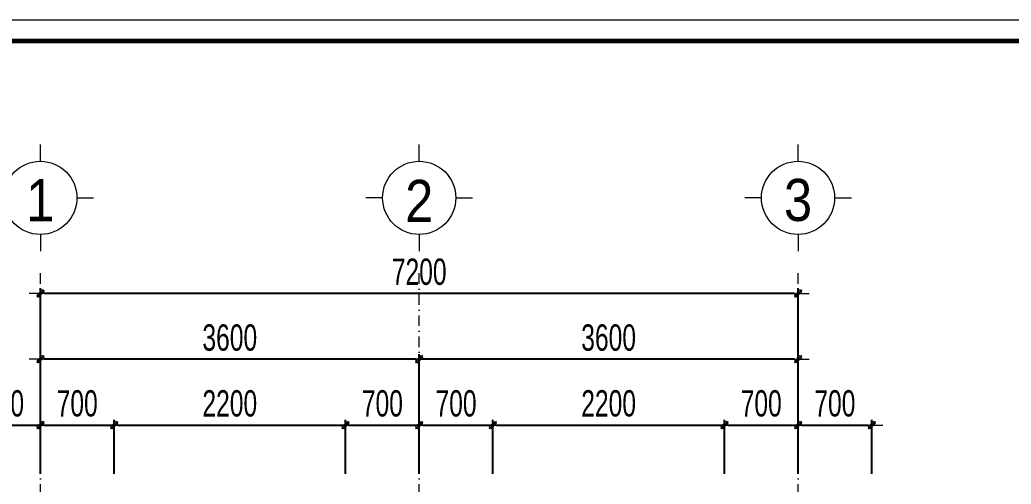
# Model space of a CAD drawing. Header units: millimetres. Extents: x -211129 to 461116, y -574633 to 115.
# Drawn here: x -176214 to -166794, y -536101 to -531691 of the extents above; entities that cross this region are included whole.
import ezdxf
from ezdxf.enums import TextEntityAlignment as Align

# ---------------------------------------------------------------- set-up
doc = ezdxf.new("R2010")
doc.units = ezdxf.units.MM
doc.header["$MEASUREMENT"] = 0
doc.header["$PDMODE"] = 32
doc.linetypes.add('DASHDOT', pattern=[1, 0.5, -0.25, 0, -0.25])
doc.layers.get('Defpoints').update_dxf_attribs({"color": 1})
for name, color, linetype, lineweight in [('Khungten_LCDI', 7, 'Continuous', 5), ('LC Dim', 8, 'Continuous', 18), ('LC ISO', 153, 'Continuous', 13), ('LC Net manh', 133, 'Continuous', 5), ('LC Net thay', 63, 'Continuous', 25), ('LC Net truc', 79, 'DASHDOT', 13), ('LC Text1', 3, 'Continuous', 20)]:
    doc.layers.add(name, color=color, linetype=linetype, lineweight=lineweight)
doc.styles.add('HOATBIF', font='hoatbif.shx', dxfattribs={"width": 0.7})
doc.styles.add('Khungten', font='VHAVAN.TTF', dxfattribs={"width": 0.9, "height": 5000})
doc.styles.add('LC 1', font='VHAVANB.TTF')
doc.styles.add('Title', font='VHBLACK.TTF', dxfattribs={"width": 0.8})
doc.dimstyles.new('1-100', dxfattribs={"dimscale": 100, "dimtxt": 2.5, "dimasz": 0.35, "dimexe": 0.5, "dimexo": 0, "dimgap": 0.8, "dimtad": 1, "dimdec": 0, "dimzin": 0, "dimdsep": 46, "dimtxsty": 'HOATBIF', "dimblk1": 'DOT', "dimblk2": 'DOT', "dimsah": 1, "dimcen": -1, "dimdle": 1, "dimclrd": 256, "dimclre": 256, "dimclrt": 4, "dimadec": 3, "dimazin": 2, "dimtfac": 0.333333, "dimtdec": 0, "dimtix": 1, "dimtmove": 2, "dimatfit": 3, "dimldrblk": 'DOT', "dimfxl": 1, "dimtvp": 0.833333, "dimtolj": 1, "dimtzin": 0, "dimarcsym": 0})

# ---------------------------------------------------------------- blocks, each defined once
blk = doc.blocks.new('lcdi fix')
at = {"layer": 'Defpoints', "lineweight": 0}
blk.add_lwpolyline([(-1200, -14850), (-1200, 14850), (40800, 14850), (40800, -14850)], close=True, dxfattribs=at)
at = {"layer": 'Khungten_LCDI', "color": 5, "lineweight": 60}
blk.add_lwpolyline([(0, -14650), (0, 14650), (40600, 14650), (40600, -14650)], close=True, dxfattribs=at)
at = {"color": 7, "style": 'Khungten', "width": 0.8}
for tag, p in [('REVISION', (39498.8, -10746.3)), ('NGAYHT', (39546.1, -11609.4))]:
    blk.add_attdef(tag, text='', height=200, dxfattribs=at).set_placement(p, align=Align.CENTER)
at = {"layer": 'LC Text1', "color": 3, "style": 'LC 1', "width": 1.834006}
for tag, p, p2 in [('TENBANVE1', (36912.7, -8885.8), (40339.1, -8885.8)), ('TENBANVE2', (36912.7, -9562.5), (40339.1, -9562.5))]:
    blk.add_attdef(tag, text='', height=250, dxfattribs=at).set_placement(p, p2, align=Align.FIT)
at = {"layer": 'LC Text1', "style": 'Title', "width": 0.7}
blk.add_attdef('SOBANVE', text='', height=250, dxfattribs=at).set_placement((39562, -13896.2), align=Align.CENTER)
blk = doc.blocks.new('DOT')
at = {"layer": 'LC Dim'}
blk.add_line((-3, 0), (3, 0), dxfattribs=at)
at = {"layer": 'LC Dim', "color": 4}
blk.add_line((-1, -1), (1, 1), dxfattribs=at)
blk.add_lwpolyline([(0.5, 1), (-1, -0.5), (-0.5, -1), (1, 0.5)], close=True, dxfattribs=at)
blk = doc.blocks.new('*D590')
at = {"layer": 'Defpoints', "color": 0, "ltscale": 2, "transparency": 16777216}
for p in [(-172419.2, -534915.2), (-172419.2, -536004.5), (-168819.2, -536004.5)]:
    blk.add_point(p, dxfattribs=at)
at = {"layer": 'LC Dim', "lineweight": -2, "ltscale": 2, "transparency": 16777216}
for p, q in [((-172419.2, -536004.5), (-172419.2, -534865.2)), ((-168819.2, -536004.5), (-168819.2, -534865.2)), ((-168854.2, -534915.2), (-172384.2, -534915.2))]:
    blk.add_line(p, q, dxfattribs=at)
at = {"layer": 'LC Dim', "lineweight": -2, "ltscale": 2, "transparency": 16777216, "xscale": 35, "yscale": 35, "zscale": 35, "rotation": 180}
blk.add_blockref('DOT', (-172419.2, -534915.2), dxfattribs=at)
at = {"layer": 'LC Dim', "lineweight": -2, "ltscale": 2, "transparency": 16777216, "xscale": 35, "yscale": 35, "zscale": 35}
blk.add_blockref('DOT', (-168819.2, -534915.2), dxfattribs=at)
at = {"layer": 'LC Dim', "color": 4, "ltscale": 2, "transparency": 16777216, "insert": (-170619.2, -534710.2), "char_height": 250, "attachment_point": 5, "style": 'HOATBIF'}
blk.add_mtext('\\A1;3600', dxfattribs=at)
blk = doc.blocks.new('_Dot')
at = {"color": 0, "linetype": 'ByBlock', "lineweight": -2}
blk.add_line((-0.5, 0), (-1, 0), dxfattribs=at)
at = {"color": 0, "linetype": 'ByBlock', "const_width": 0.5}
blk.add_lwpolyline([(-0.25, 0, 1), (0.25, 0, 1)], format="xyb", close=True, dxfattribs=at)
blk = doc.blocks.new('*D591')
at = {"layer": 'Defpoints', "color": 0, "ltscale": 2, "transparency": 16777216}
for p in [(-176019.2, -534915.2), (-176019.2, -536004.5), (-172419.2, -536004.5)]:
    blk.add_point(p, dxfattribs=at)
at = {"layer": 'LC Dim', "lineweight": -2, "ltscale": 2, "transparency": 16777216}
for p, q in [((-176019.2, -536004.5), (-176019.2, -534865.2)), ((-172419.2, -536004.5), (-172419.2, -534865.2)), ((-172454.2, -534915.2), (-175984.2, -534915.2))]:
    blk.add_line(p, q, dxfattribs=at)
at = {"layer": 'LC Dim', "lineweight": -2, "ltscale": 2, "transparency": 16777216, "xscale": 35, "yscale": 35, "zscale": 35, "rotation": 180}
blk.add_blockref('DOT', (-176019.2, -534915.2), dxfattribs=at)
at = {"layer": 'LC Dim', "lineweight": -2, "ltscale": 2, "transparency": 16777216, "xscale": 35, "yscale": 35, "zscale": 35}
blk.add_blockref('DOT', (-172419.2, -534915.2), dxfattribs=at)
at = {"layer": 'LC Dim', "color": 4, "ltscale": 2, "transparency": 16777216, "insert": (-174219.2, -534710.2), "char_height": 250, "attachment_point": 5, "style": 'HOATBIF'}
blk.add_mtext('\\A1;3600', dxfattribs=at)
blk = doc.blocks.new('*D592')
at = {"layer": 'Defpoints', "color": 0, "ltscale": 2, "transparency": 16777216}
for p in [(-176019.2, -534290.2), (-176019.2, -536004.5), (-168819.2, -536004.5)]:
    blk.add_point(p, dxfattribs=at)
at = {"layer": 'LC Dim', "lineweight": -2, "ltscale": 2, "transparency": 16777216}
for p, q in [((-176019.2, -536004.5), (-176019.2, -534240.2)), ((-168854.2, -534290.2), (-175984.2, -534290.2)), ((-168819.2, -536004.5), (-168819.2, -534240.2))]:
    blk.add_line(p, q, dxfattribs=at)
at = {"layer": 'LC Dim', "lineweight": -2, "ltscale": 2, "transparency": 16777216, "xscale": 35, "yscale": 35, "zscale": 35, "rotation": 180}
blk.add_blockref('DOT', (-176019.2, -534290.2), dxfattribs=at)
at = {"layer": 'LC Dim', "lineweight": -2, "ltscale": 2, "transparency": 16777216, "xscale": 35, "yscale": 35, "zscale": 35}
blk.add_blockref('DOT', (-168819.2, -534290.2), dxfattribs=at)
at = {"layer": 'LC Dim', "color": 4, "ltscale": 2, "transparency": 16777216, "insert": (-172419.2, -534085.2), "char_height": 250, "attachment_point": 5, "style": 'HOATBIF'}
blk.add_mtext('\\A1;7200', dxfattribs=at)
blk = doc.blocks.new('TTRUC')
at = {"layer": 'LC ISO'}
for p, q in [((0, 6.95), (0, 10.13)), ((-6.95, 0), (-10.13, 0)), ((6.95, 0), (10.13, 0)), ((0, -6.95), (0, -10.13))]:
    blk.add_line(p, q, dxfattribs=at)
at = {"layer": 'LC Net manh'}
blk.add_circle((0, 0), 6.95, dxfattribs=at)
blk = doc.blocks.new('*D595')
at = {"layer": 'Defpoints', "color": 0, "ltscale": 2, "transparency": 16777216}
for p in [(-176019.2, -535540.2), (-176719.2, -536004.5), (-176019.2, -536004.5)]:
    blk.add_point(p, dxfattribs=at)
at = {"layer": 'LC Dim', "lineweight": -2, "ltscale": 2, "transparency": 16777216}
for p, q in [((-176719.2, -536004.5), (-176719.2, -535490.2)), ((-176684.2, -535540.2), (-176054.2, -535540.2)), ((-176019.2, -536004.5), (-176019.2, -535490.2))]:
    blk.add_line(p, q, dxfattribs=at)
at = {"layer": 'LC Dim', "lineweight": -2, "ltscale": 2, "transparency": 16777216, "xscale": 35, "yscale": 35, "zscale": 35, "rotation": 180}
blk.add_blockref('DOT', (-176719.2, -535540.2), dxfattribs=at)
at = {"layer": 'LC Dim', "lineweight": -2, "ltscale": 2, "transparency": 16777216, "xscale": 35, "yscale": 35, "zscale": 35}
blk.add_blockref('DOT', (-176019.2, -535540.2), dxfattribs=at)
at = {"layer": 'LC Dim', "color": 4, "ltscale": 2, "transparency": 16777216, "insert": (-176369.2, -535335.2), "char_height": 250, "attachment_point": 5, "style": 'HOATBIF'}
blk.add_mtext('\\A1;700', dxfattribs=at)
blk = doc.blocks.new('*D596')
at = {"layer": 'Defpoints', "color": 0, "ltscale": 2, "transparency": 16777216}
for p in [(-175319.2, -535540.2), (-176019.2, -536004.5), (-175319.2, -536004.5)]:
    blk.add_point(p, dxfattribs=at)
at = {"layer": 'LC Dim', "lineweight": -2, "ltscale": 2, "transparency": 16777216}
for p, q in [((-176019.2, -536004.5), (-176019.2, -535490.2)), ((-175984.2, -535540.2), (-175354.2, -535540.2)), ((-175319.2, -536004.5), (-175319.2, -535490.2))]:
    blk.add_line(p, q, dxfattribs=at)
at = {"layer": 'LC Dim', "lineweight": -2, "ltscale": 2, "transparency": 16777216, "xscale": 35, "yscale": 35, "zscale": 35, "rotation": 180}
blk.add_blockref('DOT', (-176019.2, -535540.2), dxfattribs=at)
at = {"layer": 'LC Dim', "lineweight": -2, "ltscale": 2, "transparency": 16777216, "xscale": 35, "yscale": 35, "zscale": 35}
blk.add_blockref('DOT', (-175319.2, -535540.2), dxfattribs=at)
at = {"layer": 'LC Dim', "color": 4, "ltscale": 2, "transparency": 16777216, "insert": (-175669.2, -535335.2), "char_height": 250, "attachment_point": 5, "style": 'HOATBIF'}
blk.add_mtext('\\A1;700', dxfattribs=at)
blk = doc.blocks.new('*D597')
at = {"layer": 'Defpoints', "color": 0, "ltscale": 2, "transparency": 16777216}
for p in [(-172419.2, -535540.2), (-173119.2, -536004.5), (-172419.2, -536004.5)]:
    blk.add_point(p, dxfattribs=at)
at = {"layer": 'LC Dim', "lineweight": -2, "ltscale": 2, "transparency": 16777216}
for p, q in [((-173119.2, -536004.5), (-173119.2, -535490.2)), ((-173084.2, -535540.2), (-172454.2, -535540.2)), ((-172419.2, -536004.5), (-172419.2, -535490.2))]:
    blk.add_line(p, q, dxfattribs=at)
at = {"layer": 'LC Dim', "lineweight": -2, "ltscale": 2, "transparency": 16777216, "xscale": 35, "yscale": 35, "zscale": 35, "rotation": 180}
blk.add_blockref('DOT', (-173119.2, -535540.2), dxfattribs=at)
at = {"layer": 'LC Dim', "lineweight": -2, "ltscale": 2, "transparency": 16777216, "xscale": 35, "yscale": 35, "zscale": 35}
blk.add_blockref('DOT', (-172419.2, -535540.2), dxfattribs=at)
at = {"layer": 'LC Dim', "color": 4, "ltscale": 2, "transparency": 16777216, "insert": (-172769.2, -535335.2), "char_height": 250, "attachment_point": 5, "style": 'HOATBIF'}
blk.add_mtext('\\A1;700', dxfattribs=at)
blk = doc.blocks.new('*D598')
at = {"layer": 'Defpoints', "color": 0, "ltscale": 2, "transparency": 16777216}
for p in [(-171719.2, -535540.2), (-172419.2, -536004.5), (-171719.2, -536004.5)]:
    blk.add_point(p, dxfattribs=at)
at = {"layer": 'LC Dim', "lineweight": -2, "ltscale": 2, "transparency": 16777216}
for p, q in [((-172419.2, -536004.5), (-172419.2, -535490.2)), ((-172384.2, -535540.2), (-171754.2, -535540.2)), ((-171719.2, -536004.5), (-171719.2, -535490.2))]:
    blk.add_line(p, q, dxfattribs=at)
at = {"layer": 'LC Dim', "lineweight": -2, "ltscale": 2, "transparency": 16777216, "xscale": 35, "yscale": 35, "zscale": 35, "rotation": 180}
blk.add_blockref('DOT', (-172419.2, -535540.2), dxfattribs=at)
at = {"layer": 'LC Dim', "lineweight": -2, "ltscale": 2, "transparency": 16777216, "xscale": 35, "yscale": 35, "zscale": 35}
blk.add_blockref('DOT', (-171719.2, -535540.2), dxfattribs=at)
at = {"layer": 'LC Dim', "color": 4, "ltscale": 2, "transparency": 16777216, "insert": (-172069.2, -535335.2), "char_height": 250, "attachment_point": 5, "style": 'HOATBIF'}
blk.add_mtext('\\A1;700', dxfattribs=at)
blk = doc.blocks.new('*D599')
at = {"layer": 'Defpoints', "color": 0, "ltscale": 2, "transparency": 16777216}
for p in [(-168819.2, -535540.2), (-169519.2, -536004.5), (-168819.2, -536004.5)]:
    blk.add_point(p, dxfattribs=at)
at = {"layer": 'LC Dim', "lineweight": -2, "ltscale": 2, "transparency": 16777216}
for p, q in [((-169519.2, -536004.5), (-169519.2, -535490.2)), ((-169484.2, -535540.2), (-168854.2, -535540.2)), ((-168819.2, -536004.5), (-168819.2, -535490.2))]:
    blk.add_line(p, q, dxfattribs=at)
at = {"layer": 'LC Dim', "lineweight": -2, "ltscale": 2, "transparency": 16777216, "xscale": 35, "yscale": 35, "zscale": 35, "rotation": 180}
blk.add_blockref('DOT', (-169519.2, -535540.2), dxfattribs=at)
at = {"layer": 'LC Dim', "lineweight": -2, "ltscale": 2, "transparency": 16777216, "xscale": 35, "yscale": 35, "zscale": 35}
blk.add_blockref('DOT', (-168819.2, -535540.2), dxfattribs=at)
at = {"layer": 'LC Dim', "color": 4, "ltscale": 2, "transparency": 16777216, "insert": (-169169.2, -535335.2), "char_height": 250, "attachment_point": 5, "style": 'HOATBIF'}
blk.add_mtext('\\A1;700', dxfattribs=at)
blk = doc.blocks.new('*D600')
at = {"layer": 'Defpoints', "color": 0, "ltscale": 2, "transparency": 16777216}
for p in [(-168119.2, -535540.2), (-168819.2, -536004.5), (-168119.2, -536004.5)]:
    blk.add_point(p, dxfattribs=at)
at = {"layer": 'LC Dim', "lineweight": -2, "ltscale": 2, "transparency": 16777216}
for p, q in [((-168819.2, -536004.5), (-168819.2, -535490.2)), ((-168784.2, -535540.2), (-168154.2, -535540.2)), ((-168119.2, -536004.5), (-168119.2, -535490.2))]:
    blk.add_line(p, q, dxfattribs=at)
at = {"layer": 'LC Dim', "lineweight": -2, "ltscale": 2, "transparency": 16777216, "xscale": 35, "yscale": 35, "zscale": 35, "rotation": 180}
blk.add_blockref('DOT', (-168819.2, -535540.2), dxfattribs=at)
at = {"layer": 'LC Dim', "lineweight": -2, "ltscale": 2, "transparency": 16777216, "xscale": 35, "yscale": 35, "zscale": 35}
blk.add_blockref('DOT', (-168119.2, -535540.2), dxfattribs=at)
at = {"layer": 'LC Dim', "color": 4, "ltscale": 2, "transparency": 16777216, "insert": (-168469.2, -535335.2), "char_height": 250, "attachment_point": 5, "style": 'HOATBIF'}
blk.add_mtext('\\A1;700', dxfattribs=at)
blk = doc.blocks.new('*D607')
at = {"layer": 'Defpoints', "color": 0, "ltscale": 2, "transparency": 16777216}
for p in [(-173119.2, -535540.2), (-175319.2, -536004.5), (-173119.2, -536004.5)]:
    blk.add_point(p, dxfattribs=at)
at = {"layer": 'LC Dim', "lineweight": -2, "ltscale": 2, "transparency": 16777216}
for p, q in [((-175319.2, -536004.5), (-175319.2, -535490.2)), ((-175284.2, -535540.2), (-173154.2, -535540.2)), ((-173119.2, -536004.5), (-173119.2, -535490.2))]:
    blk.add_line(p, q, dxfattribs=at)
at = {"layer": 'LC Dim', "lineweight": -2, "ltscale": 2, "transparency": 16777216, "xscale": 35, "yscale": 35, "zscale": 35, "rotation": 180}
blk.add_blockref('DOT', (-175319.2, -535540.2), dxfattribs=at)
at = {"layer": 'LC Dim', "lineweight": -2, "ltscale": 2, "transparency": 16777216, "xscale": 35, "yscale": 35, "zscale": 35}
blk.add_blockref('DOT', (-173119.2, -535540.2), dxfattribs=at)
at = {"layer": 'LC Dim', "color": 4, "ltscale": 2, "transparency": 16777216, "insert": (-174219.2, -535335.2), "char_height": 250, "attachment_point": 5, "style": 'HOATBIF'}
blk.add_mtext('\\A1;2200', dxfattribs=at)
blk = doc.blocks.new('*D608')
at = {"layer": 'Defpoints', "color": 0, "ltscale": 2, "transparency": 16777216}
for p in [(-169519.2, -535540.2), (-171719.2, -536004.5), (-169519.2, -536004.5)]:
    blk.add_point(p, dxfattribs=at)
at = {"layer": 'LC Dim', "lineweight": -2, "ltscale": 2, "transparency": 16777216}
for p, q in [((-171719.2, -536004.5), (-171719.2, -535490.2)), ((-171684.2, -535540.2), (-169554.2, -535540.2)), ((-169519.2, -536004.5), (-169519.2, -535490.2))]:
    blk.add_line(p, q, dxfattribs=at)
at = {"layer": 'LC Dim', "lineweight": -2, "ltscale": 2, "transparency": 16777216, "xscale": 35, "yscale": 35, "zscale": 35, "rotation": 180}
blk.add_blockref('DOT', (-171719.2, -535540.2), dxfattribs=at)
at = {"layer": 'LC Dim', "lineweight": -2, "ltscale": 2, "transparency": 16777216, "xscale": 35, "yscale": 35, "zscale": 35}
blk.add_blockref('DOT', (-169519.2, -535540.2), dxfattribs=at)
at = {"layer": 'LC Dim', "color": 4, "ltscale": 2, "transparency": 16777216, "insert": (-170619.2, -535335.2), "char_height": 250, "attachment_point": 5, "style": 'HOATBIF'}
blk.add_mtext('\\A1;2200', dxfattribs=at)

msp = doc.modelspace()

# ---------------------------------------------------------------- linework, layer by layer
at = {"layer": 'LC Net truc', "ltscale": 200}
for p, q in [((-176019.2, -545404.1), (-176019.2, -534096)), ((-172419.2, -545404.1), (-172419.2, -534096)), ((-168819.2, -545404.1), (-168819.2, -534096))]:
    msp.add_line(p, q, dxfattribs=at)

# ---------------------------------------------------------------- block references
at = {"layer": 'LC ISO', "xscale": 50, "yscale": 50, "zscale": 50, "rotation": 180}
for p in [(-176019.2, -533381.9), (-172419.2, -533381.9), (-168819.2, -533381.9)]:
    msp.add_blockref('TTRUC', p, dxfattribs=at)
at = {"layer": 'LC Net thay'}
msp.add_blockref('lcdi fix', (-182209.4, -546541.2), dxfattribs=at)

# ---------------------------------------------------------------- texts
at = {"layer": 'LC Text1', "ltscale": 0.2, "style": 'LC 1', "width": 0.9}
for s, p in [('3', (-168819.2, -533721.5)), ('1', (-176019.2, -533723.6)), ('2', (-172419.2, -533731.2))]:
    msp.add_text(s, height=400, dxfattribs=at).set_placement(p, align=Align.BOTTOM_CENTER)

# ---------------------------------------------------------------- dimensions: what is measured, and where the dimension line sits
at = {"layer": 'LC Dim', "ltscale": 2}
for base, p1, p2, picture, middle in [((-176019.2, -534290.2), (-168819.2, -536004.5), (-176019.2, -536004.5), '*D592', (-172419.2, -534085.2)), ((-176019.2, -535540.2), (-176719.2, -536004.5), (-176019.2, -536004.5), '*D595', (-176369.2, -535335.2)), ((-175319.2, -535540.2), (-176019.2, -536004.5), (-175319.2, -536004.5), '*D596', (-175669.2, -535335.2)), ((-173119.2, -535540.2), (-175319.2, -536004.5), (-173119.2, -536004.5), '*D607', (-174219.2, -535335.2)), ((-172419.2, -535540.2), (-173119.2, -536004.5), (-172419.2, -536004.5), '*D597', (-172769.2, -535335.2)), ((-171719.2, -535540.2), (-172419.2, -536004.5), (-171719.2, -536004.5), '*D598', (-172069.2, -535335.2)), ((-169519.2, -535540.2), (-171719.2, -536004.5), (-169519.2, -536004.5), '*D608', (-170619.2, -535335.2)), ((-168819.2, -535540.2), (-169519.2, -536004.5), (-168819.2, -536004.5), '*D599', (-169169.2, -535335.2)), ((-168119.2, -535540.2), (-168819.2, -536004.5), (-168119.2, -536004.5), '*D600', (-168469.2, -535335.2))]:
    dim = msp.add_linear_dim(base=base, p1=p1, p2=p2, dimstyle='1-100', dxfattribs=at)
    dim.commit()
    dim.dimension.update_dxf_attribs({"geometry": picture, "text_midpoint": middle})
for base, p1, p2, picture, middle in [((-176019.2, -534915.2), (-172419.2, -536004.5), (-176019.2, -536004.5), '*D591', (-174219.2, -534710.2)), ((-172419.2, -534915.2), (-168819.2, -536004.5), (-172419.2, -536004.5), '*D590', (-170619.2, -534710.2))]:
    dim = msp.add_linear_dim(base=base, p1=p1, p2=p2, angle=180, dimstyle='1-100', dxfattribs=at)
    dim.commit()
    dim.dimension.update_dxf_attribs({"geometry": picture, "text_midpoint": middle})

doc.saveas('drawing.dxf')
